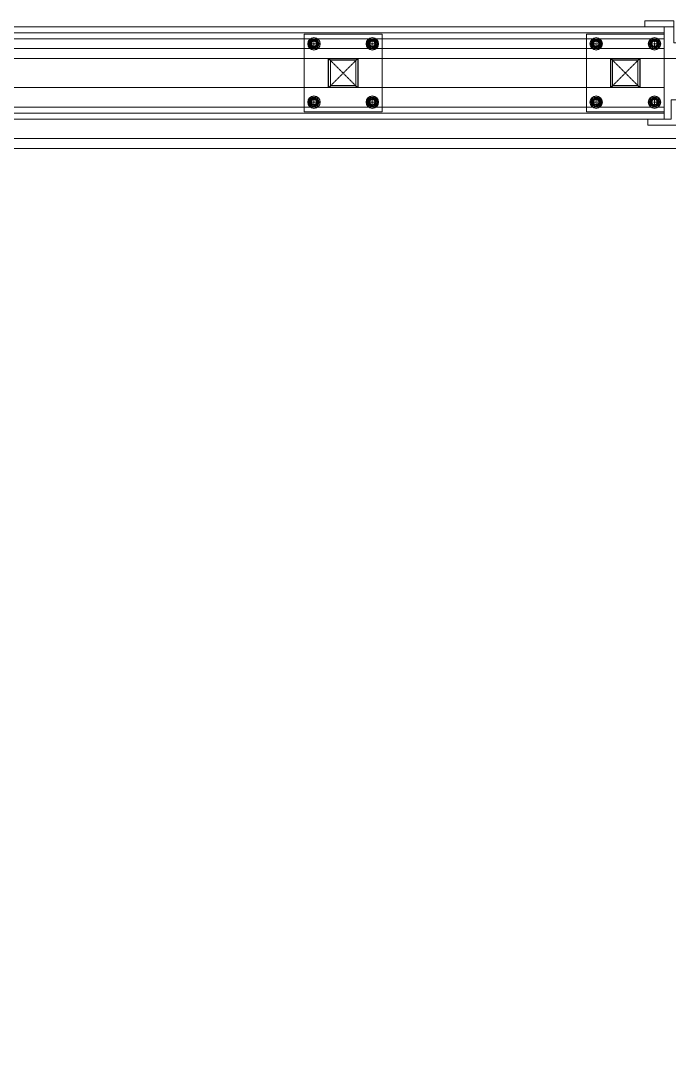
# Model space of a CAD drawing. Header units: centimetres. Extents: x 394264 to 551709, y 50011 to 59011.
# Drawn here: x 510450.3 to 510583.5, y 53728.5 to 53943.6 of the extents above; entities that cross this region are included whole.
import ezdxf

# ---------------------------------------------------------------- set-up
doc = ezdxf.new("R2010")
doc.units = ezdxf.units.CM
for name, pattern in [('CHAIN', [0.3543, 0.2362, -0.0295, 0.0591, -0.0295]), ('DASHDOT', [25.4, 12.7, -6.35, 0, -6.35]), ('M00$0$CENTER', [50.8, 31.75, -6.35, 6.35, -6.35])]:
    doc.linetypes.add(name, pattern=pattern)
doc.layers.get('0').update_dxf_attribs({"lineweight": 9})
doc.layers.add('-MH_Ad', color=1, linetype='Continuous', lineweight=9, true_color=0xff0000)
doc.layers.add('DV_alçıpanel_duvar_yeni', color=1, linetype='Continuous', lineweight=20, true_color=0xff0000)
for name, color, linetype, lineweight in [('0-KRCN-MİMARİ-220526', 8, 'Continuous', 9), ('A_Aks', 30, 'DASHDOT', 9), ('D_Alcipan_YL', 13, 'BATTING', 13), ('DV_akustik', 31, 'Continuous', 13), ('G_0.09', 254, 'Continuous', 9), ('G_0.13', 145, 'Continuous', 13), ('M00$0$A_Iskelet', 20, 'Continuous', 25), ('M00$0$D_Merkez', 51, 'M00$0$CENTER', 13), ('M00$0$D_Profil', 155, 'Continuous', 15), ('MH_Alan', 51, 'Continuous', 9)]:
    doc.layers.add(name, color=color, linetype=linetype, lineweight=lineweight)
doc.linetypes.add('BATTING', pattern='A,0.0001,-0.1,[134,ltypeshp.shx,S=0.1,R=0,X=-0.1,Y=0],-0.2,[134,ltypeshp.shx,S=0.1,R=180,X=0.1,Y=0],-0.1', length=0.4001)

# ---------------------------------------------------------------- blocks, each defined once
blk = doc.blocks.new('a_aks')
at = {"layer": 'A_Aks', "color": 8, "ltscale": 200}
blk.add_line((-743.44, 1657), (12633.63, 1657), dxfattribs=at)
blk = doc.blocks.new('mimari_yeni_durum')
at = {"layer": 'A_Aks', "color": 8}
blk.add_blockref('a_aks', (0, 0), dxfattribs=at)
blk = doc.blocks.new('A$C17b1b0ad')
at = {"layer": 'MH_Alan', "color": 8}
blk.add_lwpolyline([(4819, 88), (4819, 1661.5), (5199, 1661.5), (5199, 1620), (5311, 1620), (5311, 1655), (6452.5, 1655), (6452.5, 1620), (6507.5, 1620), (6507.5, 1661), (7013, 1661), (7013, 88)], dxfattribs=at)
blk = doc.blocks.new('*U125')
at = {"ltscale": 40}
blk.add_lwpolyline([(0, 0), (0, 6), (6, 6), (6, 0)], close=True, dxfattribs=at)
at = {"layer": 'M00$0$D_Merkez', "ltscale": 0.015}
for points in [[(0, 0), (6, 6)], [(0, 6), (6, 0)]]:
    blk.add_lwpolyline(points, dxfattribs=at)
at = {"layer": 'M00$0$D_Profil', "ltscale": 40}
blk.add_lwpolyline([(0.4, 0.4), (0.4, 5.6), (5.6, 5.6), (5.6, 0.4)], close=True, dxfattribs=at)
blk = doc.blocks.new('duvarlar')
at = {"color": 8}
for points in [[(5957, 1681.2), (5951, 1681.2), (5951, 1680), (5957, 1680)], [(5957.6, 1661), (5957.6, 1665), (5956.4, 1665), (5956.4, 1661), (5955, 1661), (5955, 1680), (5957, 1680), (5957, 1676.7), (5957.5, 1676.7), (5957.5, 1677.2), (5959, 1677.2), (5959, 1661)], [(5881, 1662.5), (5897, 1662.5), (5897, 1678.5), (5881, 1678.5)], [(5939, 1662.5), (5955, 1662.5), (5955, 1678.5), (5939, 1678.5)], [(5956.4, 1661), (5951.6, 1661), (5951.6, 1659.8), (5957.6, 1659.8), (5957.6, 1665), (5956.4, 1665)]]:
    blk.add_lwpolyline(points, close=True, dxfattribs=at)
at = {"layer": 'D_Alcipan_YL', "color": 8, "linetype": 'BATTING', "ltscale": 4}
blk.add_line((5955, 1675.5), (5311, 1675.5), dxfattribs=at)
at = {"layer": 'DV_akustik', "color": 8}
for p, q in [((5311, 1663.5), (5955, 1663.5)), ((5313.5, 1661), (5955, 1661))]:
    blk.add_line(p, q, dxfattribs=at)
at = {"layer": 'DV_akustik', "color": 8, "linetype": 'BATTING', "ltscale": 2.5}
blk.add_line((5312.25, 1662.25), (5955, 1662.25), dxfattribs=at)
at = {"layer": 'DV_alçıpanel_duvar_yeni', "color": 8}
for p, q in [((5955, 1680), (5311, 1680)), ((5955, 1661), (5955, 1680)), ((5311, 1678.75), (5955, 1678.75)), ((5955, 1677.5), (5311, 1677.5))]:
    blk.add_line(p, q, dxfattribs=at)
at = {"layer": 'G_0.09', "color": 8}
for p, q in [((5881.83, 1676.5), (5882.41, 1677.51)), ((5882.41, 1675.49), (5881.83, 1676.5)), ((5882.41, 1677.51), (5883.59, 1677.51)), ((5883.59, 1675.49), (5882.41, 1675.49)), ((5883.59, 1677.51), (5884.17, 1676.5)), ((5884.17, 1676.5), (5883.59, 1675.49)), ((5894.41, 1677.51), (5893.83, 1676.5)), ((5893.83, 1676.5), (5894.41, 1675.49)), ((5895.59, 1677.51), (5894.41, 1677.51)), ((5894.41, 1675.49), (5895.59, 1675.49)), ((5896.17, 1676.5), (5895.59, 1677.51)), ((5895.59, 1675.49), (5896.17, 1676.5)), ((5939.83, 1676.5), (5940.41, 1677.51)), ((5940.41, 1675.49), (5939.83, 1676.5)), ((5940.41, 1677.51), (5941.59, 1677.51)), ((5941.59, 1675.49), (5940.41, 1675.49)), ((5941.59, 1677.51), (5942.17, 1676.5)), ((5942.17, 1676.5), (5941.59, 1675.49)), ((5952.41, 1677.51), (5951.83, 1676.5)), ((5951.83, 1676.5), (5952.41, 1675.49)), ((5953.59, 1677.51), (5952.41, 1677.51)), ((5952.41, 1675.49), (5953.59, 1675.49)), ((5954.17, 1676.5), (5953.59, 1677.51)), ((5953.59, 1675.49), (5954.17, 1676.5)), ((5882.41, 1665.51), (5881.83, 1664.5)), ((5883.59, 1665.51), (5882.41, 1665.51)), ((5884.17, 1664.5), (5883.59, 1665.51)), ((5893.83, 1664.5), (5894.41, 1665.51)), ((5894.41, 1665.51), (5895.59, 1665.51)), ((5895.59, 1665.51), (5896.17, 1664.5)), ((5940.41, 1665.51), (5939.83, 1664.5)), ((5941.59, 1665.51), (5940.41, 1665.51)), ((5942.17, 1664.5), (5941.59, 1665.51)), ((5951.83, 1664.5), (5952.41, 1665.51)), ((5952.41, 1665.51), (5953.59, 1665.51)), ((5953.59, 1665.51), (5954.17, 1664.5)), ((5881.83, 1664.5), (5882.41, 1663.49)), ((5882.41, 1663.49), (5883.59, 1663.49)), ((5883.59, 1663.49), (5884.17, 1664.5)), ((5894.41, 1663.49), (5893.83, 1664.5)), ((5895.59, 1663.49), (5894.41, 1663.49)), ((5896.17, 1664.5), (5895.59, 1663.49)), ((5939.83, 1664.5), (5940.41, 1663.49)), ((5940.41, 1663.49), (5941.59, 1663.49)), ((5941.59, 1663.49), (5942.17, 1664.5)), ((5952.41, 1663.49), (5951.83, 1664.5)), ((5953.59, 1663.49), (5952.41, 1663.49)), ((5954.17, 1664.5), (5953.59, 1663.49))]:
    blk.add_line(p, q, dxfattribs=at)
at = {"layer": 'G_0.09', "color": 8, "linetype": 'CHAIN', "ltscale": 3}
for p, q in [((5884.17, 1676.5), (5881.83, 1676.5)), ((5883, 1677.51), (5883, 1675.49)), ((5893.83, 1676.5), (5896.17, 1676.5)), ((5895, 1677.51), (5895, 1675.49)), ((5942.17, 1676.5), (5939.83, 1676.5)), ((5941, 1677.51), (5941, 1675.49)), ((5951.83, 1676.5), (5954.17, 1676.5)), ((5953, 1677.51), (5953, 1675.49)), ((5883, 1663.49), (5883, 1665.51)), ((5895, 1663.49), (5895, 1665.51)), ((5941, 1663.49), (5941, 1665.51)), ((5953, 1663.49), (5953, 1665.51)), ((5884.17, 1664.5), (5881.83, 1664.5)), ((5893.83, 1664.5), (5896.17, 1664.5)), ((5942.17, 1664.5), (5939.83, 1664.5)), ((5951.83, 1664.5), (5954.17, 1664.5))]:
    blk.add_line(p, q, dxfattribs=at)
at = {"layer": 'G_0.09', "color": 8}
for centre, radius in [((5883, 1676.5), 1.28), ((5895, 1676.5), 1.28), ((5941, 1676.5), 1.28), ((5953, 1676.5), 1.28), ((5883, 1676.5), 0.917), ((5883, 1676.5), 0.9), ((5883, 1676.5), 0.693), ((5883, 1676.5), 0.64), ((5883, 1676.5), 0.539), ((5895, 1676.5), 0.917), ((5895, 1676.5), 0.9), ((5895, 1676.5), 0.693), ((5895, 1676.5), 0.64), ((5895, 1676.5), 0.539), ((5941, 1676.5), 0.917), ((5941, 1676.5), 0.9), ((5941, 1676.5), 0.693), ((5941, 1676.5), 0.64), ((5941, 1676.5), 0.539), ((5953, 1676.5), 0.917), ((5953, 1676.5), 0.9), ((5953, 1676.5), 0.693), ((5953, 1676.5), 0.64), ((5953, 1676.5), 0.539), ((5883, 1664.5), 1.28), ((5883, 1664.5), 0.917), ((5883, 1664.5), 0.9), ((5883, 1664.5), 0.693), ((5883, 1664.5), 0.64), ((5883, 1664.5), 0.539), ((5895, 1664.5), 1.28), ((5895, 1664.5), 0.917), ((5895, 1664.5), 0.9), ((5895, 1664.5), 0.693), ((5895, 1664.5), 0.64), ((5895, 1664.5), 0.539), ((5941, 1664.5), 1.28), ((5941, 1664.5), 0.917), ((5941, 1664.5), 0.9), ((5941, 1664.5), 0.693), ((5941, 1664.5), 0.64), ((5941, 1664.5), 0.539), ((5953, 1664.5), 1.28), ((5953, 1664.5), 0.917), ((5953, 1664.5), 0.9), ((5953, 1664.5), 0.693), ((5953, 1664.5), 0.64), ((5953, 1664.5), 0.539)]:
    blk.add_circle(centre, radius, dxfattribs=at)
at = {"layer": 'G_0.09', "color": 8, "linetype": 'Continuous'}
for centre, start, end in [((5883, 1676.5), 72, 252), ((5883, 1676.5), 72, 252), ((5883, 1676.5), 252, 72), ((5883, 1676.5), 252, 72), ((5895, 1676.5), 108, 288), ((5895, 1676.5), 108, 288), ((5895, 1676.5), 288, 108), ((5895, 1676.5), 288, 108), ((5941, 1676.5), 72, 252), ((5941, 1676.5), 72, 252), ((5941, 1676.5), 252, 72), ((5941, 1676.5), 252, 72), ((5953, 1676.5), 108, 288), ((5953, 1676.5), 108, 288), ((5953, 1676.5), 288, 108), ((5953, 1676.5), 288, 108), ((5883, 1664.5), 108, 288), ((5883, 1664.5), 108, 288), ((5883, 1664.5), 288, 108), ((5883, 1664.5), 288, 108), ((5895, 1664.5), 72, 252), ((5895, 1664.5), 72, 252), ((5895, 1664.5), 252, 72), ((5895, 1664.5), 252, 72), ((5941, 1664.5), 108, 288), ((5941, 1664.5), 108, 288), ((5941, 1664.5), 288, 108), ((5941, 1664.5), 288, 108), ((5953, 1664.5), 72, 252), ((5953, 1664.5), 72, 252), ((5953, 1664.5), 252, 72), ((5953, 1664.5), 252, 72)]:
    blk.add_arc(centre, 0.72, start, end, dxfattribs=at)
at = {"layer": 'G_0.09', "color": 8}
for centre, start, end in [((5883, 1676.5), 100, 10), ((5895, 1676.5), 170, 80), ((5941, 1676.5), 100, 10), ((5953, 1676.5), 170, 80), ((5883, 1664.5), 350, 260), ((5895, 1664.5), 280, 190), ((5941, 1664.5), 350, 260), ((5953, 1664.5), 280, 190)]:
    blk.add_arc(centre, 0.64, start, end, dxfattribs=at)
at = {"layer": 'G_0.13', "color": 8}
for p, q in [((5955, 1677.5), (5311, 1677.5)), ((6452.5, 1673.5), (5311, 1673.5)), ((5955, 1667.5), (5311, 1667.5)), ((5955, 1663.5), (5311, 1663.5))]:
    blk.add_line(p, q, dxfattribs=at)
at = {"layer": 'M00$0$A_Iskelet', "color": 8, "rotation": 270}
for p in [(5886, 1673.5), (5944, 1673.5)]:
    blk.add_blockref('*U125', p, dxfattribs=at)
blk = doc.blocks.new('A$C9e52caec')
at = {"layer": '-MH_Ad', "color": 8}
blk.add_blockref('A$C17b1b0ad', (0, 0), dxfattribs=at)
at = {"color": 8}
blk.add_blockref('mimari_yeni_durum', (0, 0), dxfattribs=at)
blk.add_blockref('duvarlar', (0, 0))

msp = doc.modelspace()

# ---------------------------------------------------------------- block references
at = {"layer": '0-KRCN-MİMARİ-220526', "rotation": 359.999999999997}
msp.add_blockref('A$C9e52caec', (504627.51, 52262.37, 74), dxfattribs=at)

doc.saveas('drawing.dxf')
